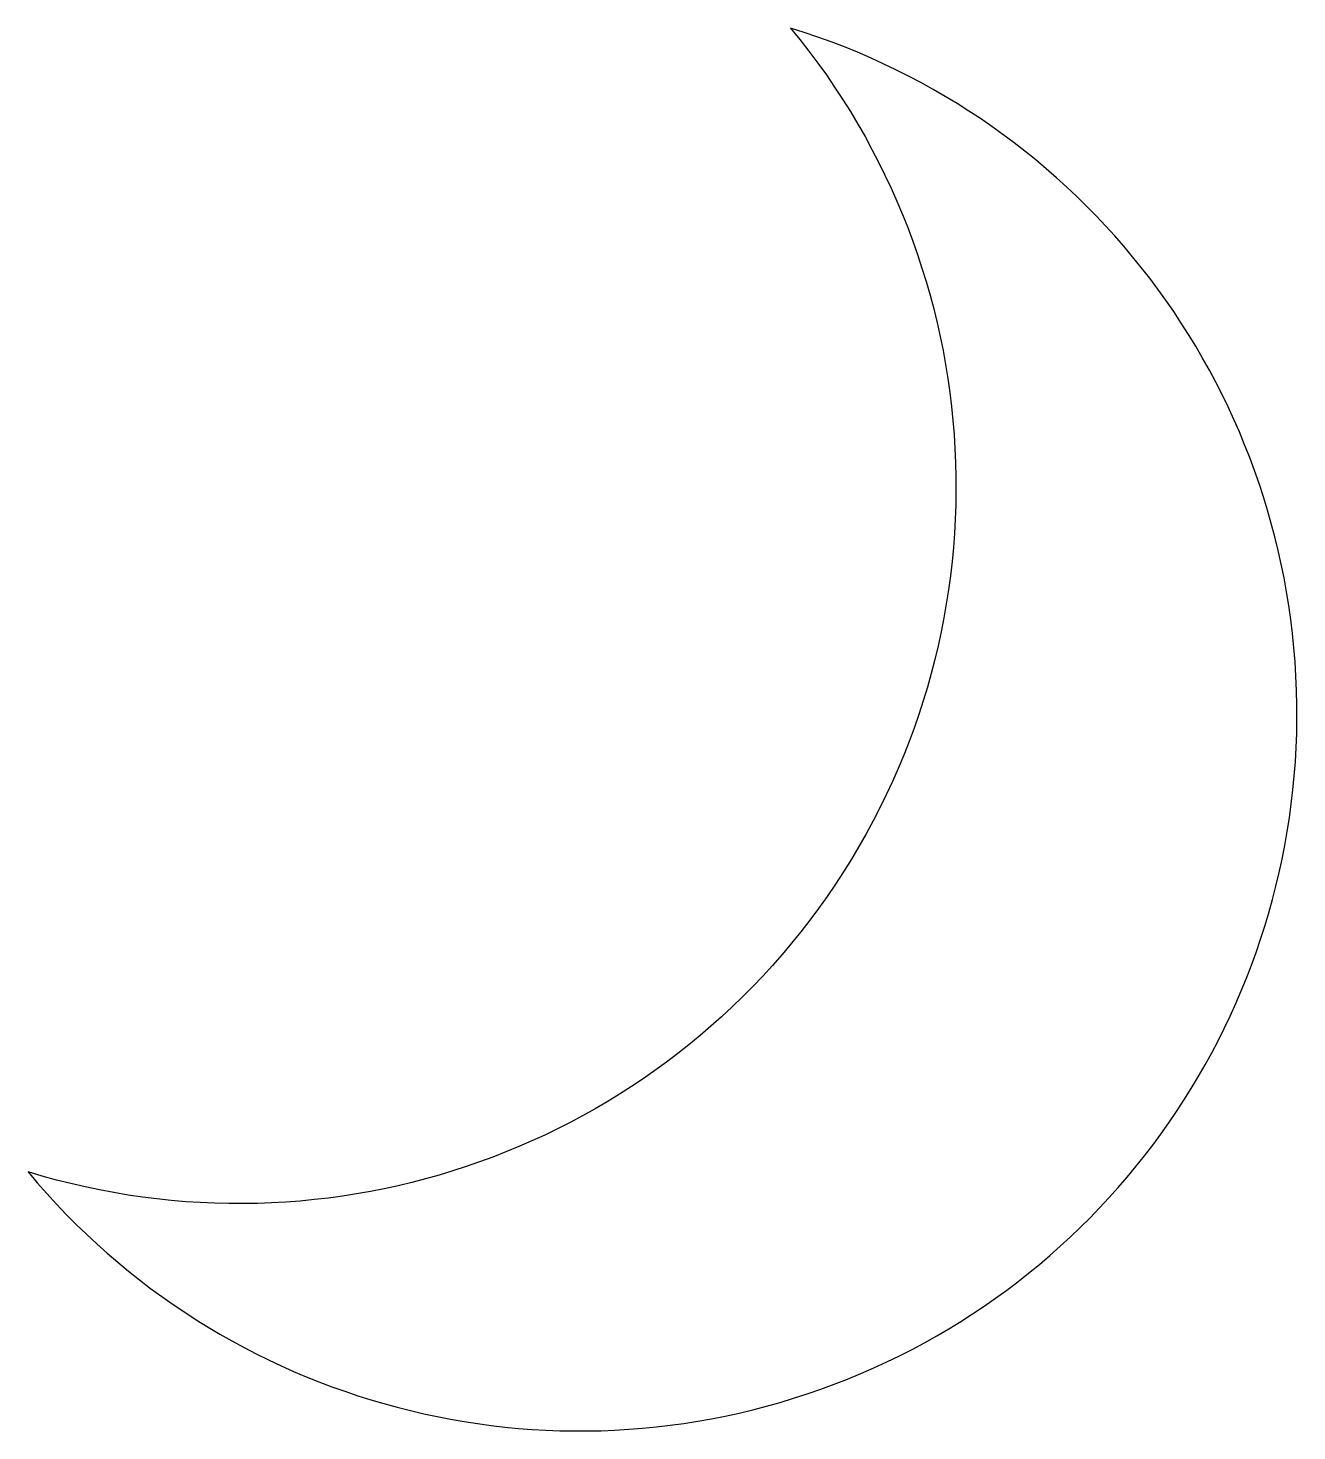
# Model space of a CAD drawing. Extents: x 1.6 to 14, y 0 to 13.7.
import ezdxf

# ---------------------------------------------------------------- set-up
doc = ezdxf.new("R2010")
doc.units = 0
doc.layers.get('0').update_dxf_attribs({"linetype": 'CONTINUOUS'})

msp = doc.modelspace()

# ---------------------------------------------------------------- linework, layer by layer
msp.add_lwpolyline([(9.056941, 13.690963, -0.745356), (1.614857, 2.527837, 1.341641), (9.056941, 13.690963)], format="xyb")

doc.saveas('drawing.dxf')
